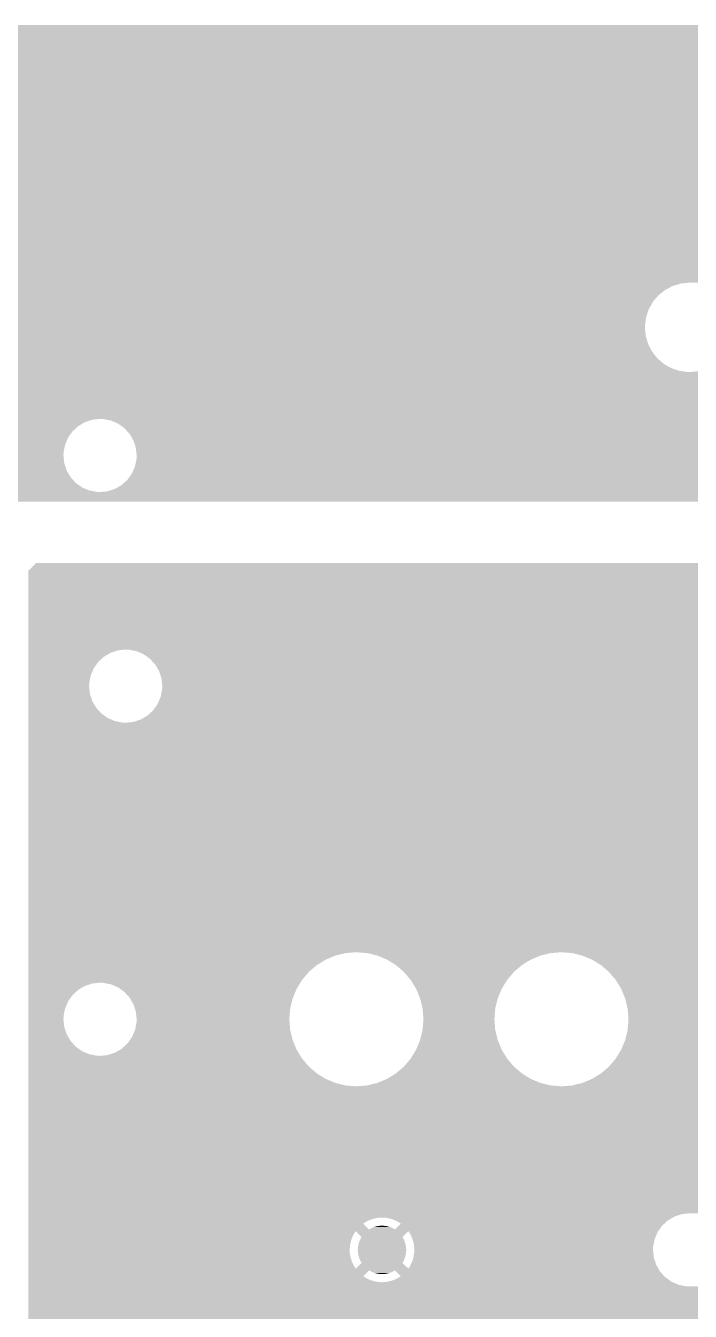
# Model space of a CAD drawing. Extents: x 295 to 953, y 10 to 290.
# Drawn here: x 676.51 to 695.44, y 114.95 to 151.59 of the extents above; entities that cross this region are included whole.
import ezdxf

# ---------------------------------------------------------------- set-up
doc = ezdxf.new("R2010")
doc.units = 0
doc.header["$LTSCALE"] = 5
doc.header["$MEASUREMENT"] = 0
doc.layers.add('PWR', color=7, linetype='CONTINUOUS')

msp = doc.modelspace()

# ---------------------------------------------------------------- linework, layer by layer
at = {"layer": 'PWR'}
for points in [[(511.399, 151.568), (511.399, 151.609), (766.11, 151.568), (766.11, 151.609)], [(511.399, 151.545), (511.399, 151.568), (710.514, 151.545), (710.757, 151.568)], [(511.399, 151.51), (511.399, 151.545), (710.395, 151.51), (710.514, 151.545)], [(655.866, 151.504), (655.684, 151.51), (710.376, 151.504), (710.395, 151.51)], [(656.093, 151.476), (655.866, 151.504), (710.281, 151.476), (710.376, 151.504)], [(656.235, 151.458), (656.093, 151.476), (710.246, 151.458), (710.281, 151.476)], [(656.595, 151.366), (656.235, 151.458), (710.069, 151.366), (710.246, 151.458)], [(656.601, 151.364), (656.595, 151.366), (710.064, 151.364), (710.069, 151.366)], [(656.667, 151.338), (656.601, 151.364), (710.031, 151.338), (710.064, 151.364)], [(669.224, 151.333), (669.133, 151.338), (710.026, 151.333), (710.031, 151.338)], [(669.441, 151.291), (669.224, 151.333), (709.973, 151.291), (710.026, 151.333)], [(669.624, 151.212), (669.441, 151.291), (709.873, 151.212), (709.973, 151.291)], [(669.643, 151.204), (669.624, 151.212), (709.866, 151.204), (709.873, 151.212)], [(669.823, 151.076), (669.643, 151.204), (709.757, 151.076), (709.866, 151.204)], [(669.868, 151.027), (669.823, 151.076), (709.715, 151.027), (709.757, 151.076)], [(669.972, 150.914), (669.868, 151.027), (709.65, 150.914), (709.715, 151.027)], [(670.029, 150.815), (669.972, 150.914), (709.594, 150.815), (709.65, 150.914)], [(670.083, 150.723), (670.029, 150.815), (709.563, 150.723), (709.594, 150.815)], [(670.129, 150.584), (670.083, 150.723), (709.517, 150.584), (709.563, 150.723)], [(670.152, 150.514), (670.129, 150.584), (709.507, 150.514), (709.517, 150.584)], [(670.142, 150.052), (670.171, 150.203), (709.507, 150.052), (709.492, 150.203)], [(670.17, 150.343), (670.152, 150.514), (709.484, 150.343), (709.507, 150.514)], [(670.175, 150.295), (670.17, 150.343), (709.483, 150.295), (709.484, 150.343)], [(670.171, 150.203), (670.175, 150.295), (709.492, 150.203), (709.483, 150.295)], [(670.057, 149.818), (670.129, 149.987), (709.576, 149.818), (709.526, 149.987)], [(670.129, 149.987), (670.142, 150.052), (709.526, 149.987), (709.507, 150.052)], [(669.751, 149.455), (669.912, 149.602), (709.804, 149.455), (709.688, 149.602)], [(669.912, 149.602), (669.914, 149.604), (709.688, 149.602), (709.687, 149.604)], [(669.914, 149.604), (670.042, 149.784), (709.687, 149.604), (709.594, 149.784)], [(670.042, 149.784), (670.057, 149.818), (709.594, 149.784), (709.576, 149.818)], [(658.577, 149.132), (658.554, 149.252), (710.236, 149.132), (710.026, 149.252)], [(658.592, 149.055), (658.577, 149.132), (710.467, 149.055), (710.236, 149.132)], [(669.133, 149.252), (669.14, 149.253), (710.026, 149.252), (710.025, 149.253)], [(669.14, 149.253), (669.352, 149.275), (710.025, 149.253), (709.998, 149.275)], [(669.352, 149.275), (669.561, 149.344), (709.998, 149.275), (709.918, 149.344)], [(669.561, 149.344), (669.676, 149.411), (709.918, 149.344), (709.839, 149.411)], [(669.676, 149.411), (669.751, 149.455), (709.839, 149.411), (709.804, 149.455)], [(658.598, 149.022), (658.592, 149.055), (710.709, 149.022), (710.467, 149.055)], [(658.599, 149.021), (658.598, 149.022), (710.757, 149.021), (710.709, 149.022)], [(658.617, 148.925), (658.599, 149.021), (766.11, 148.925), (766.11, 149.021)], [(658.64, 148.554), (658.617, 148.925), (766.11, 148.554), (766.11, 148.925)], [(658.589, 148.003), (658.635, 148.372), (766.11, 148.003), (766.11, 148.372)], [(658.635, 148.372), (658.64, 148.554), (766.11, 148.372), (766.11, 148.554)], [(658.36, 147.298), (658.497, 147.643), (766.11, 147.298), (766.11, 147.643)], [(658.497, 147.643), (658.589, 148.003), (766.11, 147.643), (766.11, 148.003)], [(658.181, 146.972), (658.36, 147.298), (766.11, 146.972), (766.11, 147.298)], [(658.103, 146.864), (658.153, 146.933), (728.584, 146.864), (728.794, 146.933)], [(658.153, 146.933), (658.17, 146.956), (728.794, 146.933), (729.013, 146.956)], [(658.17, 146.956), (658.181, 146.972), (766.11, 146.956), (766.11, 146.972)], [(657.731, 146.424), (657.9, 146.604), (728.104, 146.424), (728.232, 146.604)], [(657.9, 146.604), (657.963, 146.671), (728.232, 146.604), (728.305, 146.671)], [(657.963, 146.671), (658.022, 146.753), (728.305, 146.671), (728.394, 146.753)], [(658.022, 146.753), (658.103, 146.864), (728.394, 146.753), (728.584, 146.864)], [(657.423, 146.163), (657.493, 146.221), (728.005, 146.163), (728.017, 146.221)], [(657.493, 146.221), (657.709, 146.4), (728.017, 146.221), (728.094, 146.4)], [(657.709, 146.4), (657.731, 146.424), (728.094, 146.4), (728.104, 146.424)], [(656.773, 145.806), (657.002, 145.913), (727.982, 145.806), (727.97, 145.913)], [(657.002, 145.913), (657.109, 145.964), (727.97, 145.913), (727.972, 145.964)], [(657.109, 145.964), (657.174, 146.005), (727.972, 145.964), (727.974, 146.005)], [(657.174, 146.005), (657.423, 146.163), (727.974, 146.005), (728.005, 146.163)], [(511.399, 145.496), (511.399, 145.598), (728.059, 145.496), (728.025, 145.598)], [(511.399, 145.472), (511.399, 145.496), (709.077, 145.472), (709.296, 145.496)], [(511.399, 145.403), (511.399, 145.472), (708.868, 145.403), (709.077, 145.472)], [(655.684, 145.598), (656.055, 145.621), (728.025, 145.598), (728.018, 145.621)], [(656.055, 145.621), (656.42, 145.691), (728.018, 145.621), (727.995, 145.691)], [(656.42, 145.691), (656.43, 145.694), (727.995, 145.691), (727.994, 145.694)], [(656.43, 145.694), (656.773, 145.806), (727.994, 145.694), (727.982, 145.806)], [(511.399, 145.292), (511.399, 145.403), (708.677, 145.292), (708.868, 145.403)], [(511.399, 145.143), (511.399, 145.292), (708.515, 145.143), (708.677, 145.292)], [(511.399, 144.963), (511.399, 145.143), (708.387, 144.963), (708.515, 145.143)], [(511.399, 144.761), (511.399, 144.963), (708.3, 144.761), (708.387, 144.963)], [(511.399, 144.545), (511.399, 144.761), (708.258, 144.545), (708.3, 144.761)], [(511.399, 144.453), (511.399, 144.545), (708.254, 144.453), (708.258, 144.545)], [(511.399, 144.266), (511.399, 144.453), (708.273, 144.266), (708.254, 144.453)], [(511.399, 144.242), (511.399, 144.266), (695.179, 144.242), (695.422, 144.266)], [(511.399, 144.173), (511.399, 144.242), (694.945, 144.173), (695.179, 144.242)], [(511.399, 144.061), (511.399, 144.173), (694.729, 144.061), (694.945, 144.173)], [(511.399, 144.035), (511.399, 144.061), (694.696, 144.035), (694.729, 144.061)], [(588.897, 144.031), (588.805, 144.035), (694.691, 144.031), (694.696, 144.035)], [(589.113, 143.988), (588.897, 144.031), (694.638, 143.988), (694.691, 144.031)], [(589.297, 143.91), (589.113, 143.988), (694.538, 143.91), (694.638, 143.988)], [(695.47, 144.265), (695.422, 144.266), (708.273, 144.265), (708.273, 144.266)], [(589.316, 143.901), (589.297, 143.91), (694.531, 143.901), (694.538, 143.91)], [(589.495, 143.774), (589.316, 143.901), (694.422, 143.774), (694.531, 143.901)], [(589.541, 143.725), (589.495, 143.774), (694.38, 143.725), (694.422, 143.774)], [(589.644, 143.611), (589.541, 143.725), (694.315, 143.611), (694.38, 143.725)], [(589.702, 143.513), (589.644, 143.611), (694.259, 143.513), (694.315, 143.611)], [(589.756, 143.421), (589.702, 143.513), (694.228, 143.421), (694.259, 143.513)], [(589.801, 143.282), (589.756, 143.421), (694.181, 143.282), (694.228, 143.421)], [(589.825, 143.211), (589.801, 143.282), (694.172, 143.211), (694.181, 143.282)], [(589.814, 142.75), (589.844, 142.9), (694.171, 142.75), (694.157, 142.9)], [(589.843, 143.04), (589.825, 143.211), (694.149, 143.04), (694.172, 143.211)], [(589.848, 142.992), (589.843, 143.04), (694.148, 142.992), (694.149, 143.04)], [(589.844, 142.9), (589.848, 142.992), (694.157, 142.9), (694.148, 142.992)], [(589.714, 142.482), (589.729, 142.516), (694.258, 142.482), (694.24, 142.516)], [(589.729, 142.516), (589.801, 142.684), (694.24, 142.516), (694.191, 142.684)], [(589.801, 142.684), (589.814, 142.75), (694.191, 142.684), (694.171, 142.75)], [(589.349, 142.109), (589.424, 142.153), (694.504, 142.109), (694.469, 142.153)], [(589.424, 142.153), (589.584, 142.3), (694.469, 142.153), (694.353, 142.3)], [(589.584, 142.3), (589.587, 142.302), (694.353, 142.3), (694.352, 142.302)], [(589.587, 142.302), (589.714, 142.482), (694.352, 142.302), (694.258, 142.482)], [(511.399, 141.83), (511.399, 141.949), (694.901, 141.83), (694.691, 141.949)], [(511.399, 141.752), (511.399, 141.83), (695.132, 141.752), (694.901, 141.83)], [(588.805, 141.949), (588.813, 141.95), (694.691, 141.949), (694.689, 141.95)], [(588.813, 141.95), (589.024, 141.973), (694.689, 141.95), (694.663, 141.973)], [(589.024, 141.973), (589.234, 142.042), (694.663, 141.973), (694.583, 142.042)], [(589.234, 142.042), (589.349, 142.109), (694.583, 142.042), (694.504, 142.109)], [(511.399, 141.72), (511.399, 141.752), (695.374, 141.72), (695.132, 141.752)], [(511.399, 141.719), (511.399, 141.72), (695.422, 141.719), (695.374, 141.72)], [(511.399, 141.624), (511.399, 141.719), (727.974, 141.624), (727.993, 141.719)], [(511.399, 141.532), (511.399, 141.624), (727.97, 141.532), (727.974, 141.624)], [(511.399, 141.313), (511.399, 141.532), (727.994, 141.313), (727.97, 141.532)], [(695.422, 141.719), (695.664, 141.742), (727.993, 141.719), (727.998, 141.742)], [(511.399, 141.103), (511.399, 141.313), (728.062, 141.103), (727.994, 141.313)], [(511.399, 140.913), (511.399, 141.103), (728.174, 140.913), (728.062, 141.103)], [(511.399, 140.75), (511.399, 140.913), (728.323, 140.75), (728.174, 140.913)], [(511.399, 140.623), (511.399, 140.75), (728.502, 140.623), (728.323, 140.75)], [(511.399, 140.536), (511.399, 140.623), (728.705, 140.536), (728.502, 140.623)], [(511.399, 140.493), (511.399, 140.536), (728.921, 140.493), (728.705, 140.536)], [(511.399, 140.489), (511.399, 140.493), (729.013, 140.489), (728.921, 140.493)], [(511.399, 140.384), (511.399, 140.489), (753.618, 140.384), (753.583, 140.489)], [(511.399, 140.36), (511.399, 140.384), (678.407, 140.36), (678.626, 140.384)], [(511.399, 140.292), (511.399, 140.36), (678.197, 140.292), (678.407, 140.36)], [(678.718, 140.38), (678.626, 140.384), (753.619, 140.38), (753.618, 140.384)], [(678.753, 140.373), (678.718, 140.38), (753.621, 140.373), (753.619, 140.38)], [(678.934, 140.337), (678.753, 140.373), (753.642, 140.337), (753.621, 140.373)], [(679.136, 140.25), (678.934, 140.337), (753.693, 140.25), (753.642, 140.337)], [(511.399, 140.18), (511.399, 140.292), (678.007, 140.18), (678.197, 140.292)], [(511.399, 140.031), (511.399, 140.18), (677.844, 140.031), (678.007, 140.18)], [(511.399, 139.852), (511.399, 140.031), (677.717, 139.852), (677.844, 140.031)], [(679.232, 140.183), (679.136, 140.25), (753.733, 140.183), (753.693, 140.25)], [(679.316, 140.123), (679.232, 140.183), (753.788, 140.123), (753.733, 140.183)], [(679.41, 140.02), (679.316, 140.123), (753.881, 140.02), (753.788, 140.123)], [(679.465, 139.96), (679.41, 140.02), (753.966, 139.96), (753.881, 140.02)], [(679.505, 139.892), (679.465, 139.96), (754.061, 139.892), (753.966, 139.96)], [(511.399, 139.649), (511.399, 139.852), (677.63, 139.649), (677.717, 139.852)], [(511.399, 139.433), (511.399, 139.649), (677.587, 139.433), (677.63, 139.649)], [(679.556, 139.805), (679.505, 139.892), (754.264, 139.805), (754.061, 139.892)], [(679.576, 139.77), (679.556, 139.805), (754.445, 139.77), (754.264, 139.805)], [(679.579, 139.763), (679.576, 139.77), (754.48, 139.763), (754.445, 139.77)], [(679.58, 139.759), (679.579, 139.763), (754.572, 139.759), (754.48, 139.763)], [(679.645, 139.56), (679.58, 139.759), (766.11, 139.56), (766.11, 139.759)], [(511.399, 139.341), (511.399, 139.433), (677.583, 139.341), (677.587, 139.433)], [(511.399, 139.122), (511.399, 139.341), (677.606, 139.122), (677.583, 139.341)], [(679.622, 139.033), (679.665, 139.249), (766.11, 139.033), (766.11, 139.249)], [(679.669, 139.341), (679.645, 139.56), (766.11, 139.341), (766.11, 139.56)], [(679.665, 139.249), (679.669, 139.341), (766.11, 139.249), (766.11, 139.341)], [(511.399, 138.912), (511.399, 139.122), (677.675, 138.912), (677.606, 139.122)], [(511.399, 138.722), (511.399, 138.912), (677.787, 138.722), (677.675, 138.912)], [(679.535, 138.83), (679.622, 139.033), (766.11, 138.83), (766.11, 139.033)], [(511.399, 138.559), (511.399, 138.722), (677.935, 138.559), (677.787, 138.722)], [(511.399, 138.432), (511.399, 138.559), (678.115, 138.432), (677.935, 138.559)], [(679.054, 138.39), (679.245, 138.502), (766.11, 138.39), (766.11, 138.502)], [(679.245, 138.502), (679.407, 138.651), (766.11, 138.502), (766.11, 138.651)], [(679.407, 138.651), (679.535, 138.83), (766.11, 138.651), (766.11, 138.83)], [(511.399, 138.345), (511.399, 138.432), (678.318, 138.345), (678.115, 138.432)], [(511.399, 138.302), (511.399, 138.345), (678.534, 138.302), (678.318, 138.345)], [(511.399, 138.298), (511.399, 138.302), (678.626, 138.298), (678.534, 138.302)], [(511.399, 138.193), (511.399, 138.298), (766.11, 138.193), (766.11, 138.298)], [(537.049, 138.189), (536.957, 138.193), (766.11, 138.189), (766.11, 138.193)], [(537.265, 138.146), (537.049, 138.189), (766.11, 138.146), (766.11, 138.189)], [(537.468, 138.059), (537.265, 138.146), (766.11, 138.059), (766.11, 138.146)], [(678.626, 138.298), (678.845, 138.322), (766.11, 138.298), (766.11, 138.322)], [(678.845, 138.322), (679.054, 138.39), (766.11, 138.322), (766.11, 138.39)], [(537.514, 138.027), (537.468, 138.059), (766.11, 138.027), (766.11, 138.059)], [(537.514, 138.027), (537.514, 138.027), (766.109, 138.027), (766.11, 138.027)], [(676.581, 136.057), (676.798, 136.274), (766.11, 136.057), (765.893, 136.274)], [(676.581, 134.679), (676.581, 136.057), (766.11, 134.679), (766.11, 136.057)], [(676.581, 134.656), (676.581, 134.679), (700.236, 134.656), (700.533, 134.679)], [(676.581, 134.586), (676.581, 134.656), (699.945, 134.586), (700.236, 134.656)], [(676.581, 134.472), (676.581, 134.586), (699.669, 134.472), (699.945, 134.586)], [(676.581, 134.317), (676.581, 134.472), (699.414, 134.317), (699.669, 134.472)], [(676.581, 134.124), (676.581, 134.317), (699.187, 134.124), (699.414, 134.317)], [(676.581, 133.897), (676.581, 134.124), (698.992, 133.897), (699.187, 134.124)], [(676.581, 133.812), (676.581, 133.897), (698.939, 133.812), (698.992, 133.897)], [(676.581, 133.788), (676.581, 133.812), (679.137, 133.788), (679.356, 133.812)], [(676.581, 133.719), (676.581, 133.788), (678.927, 133.719), (679.137, 133.788)], [(676.581, 133.608), (676.581, 133.719), (678.737, 133.608), (678.927, 133.719)], [(679.448, 133.807), (679.356, 133.812), (698.936, 133.807), (698.939, 133.812)], [(679.664, 133.765), (679.448, 133.807), (698.91, 133.765), (698.936, 133.807)], [(679.867, 133.678), (679.664, 133.765), (698.856, 133.678), (698.91, 133.765)], [(676.581, 133.459), (676.581, 133.608), (678.575, 133.459), (678.737, 133.608)], [(676.581, 133.279), (676.581, 133.459), (678.447, 133.279), (678.575, 133.459)], [(679.915, 133.643), (679.867, 133.678), (698.835, 133.643), (698.856, 133.678)], [(680.046, 133.55), (679.915, 133.643), (698.796, 133.55), (698.835, 133.643)], [(680.195, 133.388), (680.046, 133.55), (698.728, 133.388), (698.796, 133.55)], [(680.207, 133.368), (680.195, 133.388), (698.719, 133.368), (698.728, 133.388)], [(680.307, 133.197), (680.207, 133.368), (698.677, 133.197), (698.719, 133.368)], [(676.581, 133.077), (676.581, 133.279), (678.36, 133.077), (678.447, 133.279)], [(676.581, 132.861), (676.581, 133.077), (678.317, 132.861), (678.36, 133.077)], [(680.346, 133.078), (680.307, 133.197), (698.648, 133.078), (698.677, 133.197)], [(680.376, 132.988), (680.346, 133.078), (698.641, 132.988), (698.648, 133.078)], [(680.399, 132.769), (680.376, 132.988), (698.623, 132.769), (698.641, 132.988)], [(676.581, 132.769), (676.581, 132.861), (678.313, 132.769), (678.317, 132.861)], [(676.581, 132.55), (676.581, 132.769), (678.337, 132.55), (678.313, 132.769)], [(680.354, 132.471), (680.395, 132.677), (698.646, 132.471), (698.63, 132.677)], [(680.395, 132.677), (680.399, 132.769), (698.63, 132.677), (698.623, 132.769)], [(676.581, 132.34), (676.581, 132.55), (678.405, 132.34), (678.337, 132.55)], [(676.581, 132.15), (676.581, 132.34), (678.517, 132.15), (678.405, 132.34)], [(680.21, 132.181), (680.265, 132.258), (698.716, 132.181), (698.697, 132.258)], [(680.265, 132.258), (680.352, 132.461), (698.697, 132.258), (698.649, 132.461)], [(680.352, 132.461), (680.354, 132.471), (698.649, 132.461), (698.646, 132.471)], [(676.581, 131.987), (676.581, 132.15), (678.666, 131.987), (678.517, 132.15)], [(676.581, 131.86), (676.581, 131.987), (678.845, 131.86), (678.666, 131.987)], [(679.785, 131.818), (679.933, 131.905), (698.882, 131.818), (698.83, 131.905)], [(679.933, 131.905), (679.975, 131.929), (698.83, 131.905), (698.819, 131.929)], [(679.975, 131.929), (680.138, 132.078), (698.819, 131.929), (698.758, 132.078)], [(680.138, 132.078), (680.21, 132.181), (698.758, 132.078), (698.716, 132.181)], [(676.581, 131.773), (676.581, 131.86), (679.048, 131.773), (678.845, 131.86)], [(676.581, 131.73), (676.581, 131.773), (679.264, 131.73), (679.048, 131.773)], [(676.581, 131.726), (676.581, 131.73), (679.356, 131.726), (679.264, 131.73)], [(676.581, 131.65), (676.581, 131.726), (698.985, 131.65), (698.939, 131.726)], [(676.581, 131.422), (676.581, 131.65), (699.178, 131.422), (698.985, 131.65)], [(679.356, 131.726), (679.575, 131.749), (698.939, 131.726), (698.924, 131.749)], [(679.575, 131.749), (679.785, 131.818), (698.924, 131.749), (698.882, 131.818)], [(676.581, 131.227), (676.581, 131.422), (699.405, 131.227), (699.178, 131.422)], [(676.581, 131.07), (676.581, 131.227), (699.659, 131.07), (699.405, 131.227)], [(676.581, 130.955), (676.581, 131.07), (699.934, 130.955), (699.659, 131.07)], [(676.581, 130.884), (676.581, 130.955), (700.224, 130.884), (699.934, 130.955)], [(676.581, 130.858), (676.581, 130.884), (700.533, 130.858), (700.224, 130.884)], [(676.581, 130.16), (676.581, 130.858), (766.11, 130.16), (766.11, 130.858)], [(676.581, 130.137), (676.581, 130.16), (741.208, 130.137), (741.427, 130.16)], [(676.581, 130.068), (676.581, 130.137), (740.999, 130.068), (741.208, 130.137)], [(676.581, 129.957), (676.581, 130.068), (740.808, 129.957), (740.999, 130.068)], [(676.581, 129.808), (676.581, 129.957), (740.646, 129.808), (740.808, 129.957)], [(676.581, 129.628), (676.581, 129.808), (740.518, 129.628), (740.646, 129.808)], [(676.581, 129.426), (676.581, 129.628), (740.431, 129.426), (740.518, 129.628)], [(676.581, 129.209), (676.581, 129.426), (740.389, 129.209), (740.431, 129.426)], [(676.581, 129.118), (676.581, 129.209), (740.385, 129.118), (740.389, 129.209)], [(676.581, 128.898), (676.581, 129.118), (740.408, 128.898), (740.385, 129.118)], [(676.581, 128.689), (676.581, 128.898), (740.477, 128.689), (740.408, 128.898)], [(676.581, 128.499), (676.581, 128.689), (740.588, 128.499), (740.477, 128.689)], [(676.581, 128.336), (676.581, 128.499), (740.737, 128.336), (740.588, 128.499)], [(676.581, 128.208), (676.581, 128.336), (740.917, 128.208), (740.737, 128.336)], [(676.581, 128.121), (676.581, 128.208), (741.119, 128.121), (740.917, 128.208)], [(676.581, 128.079), (676.581, 128.121), (741.335, 128.079), (741.119, 128.121)], [(676.581, 128.075), (676.581, 128.079), (741.427, 128.075), (741.335, 128.079)], [(676.581, 125.186), (676.581, 128.075), (766.11, 125.186), (766.11, 128.075)], [(676.581, 125.162), (676.581, 125.186), (685.631, 125.162), (685.928, 125.186)], [(676.581, 125.093), (676.581, 125.162), (685.34, 125.093), (685.631, 125.162)], [(676.581, 124.979), (676.581, 125.093), (685.064, 124.979), (685.34, 125.093)], [(676.581, 124.824), (676.581, 124.979), (684.809, 124.824), (685.064, 124.979)], [(686.214, 125.162), (685.928, 125.186), (691.473, 125.162), (691.77, 125.186)], [(686.238, 125.161), (686.214, 125.162), (691.465, 125.161), (691.473, 125.162)], [(686.513, 125.093), (686.238, 125.161), (691.182, 125.093), (691.465, 125.161)], [(686.528, 125.089), (686.513, 125.093), (691.173, 125.089), (691.182, 125.093)], [(686.79, 124.979), (686.528, 125.089), (690.906, 124.979), (691.173, 125.089)], [(686.803, 124.974), (686.79, 124.979), (690.897, 124.974), (690.906, 124.979)], [(687.046, 124.824), (686.803, 124.974), (690.651, 124.824), (690.897, 124.974)], [(692.056, 125.162), (691.77, 125.186), (697.315, 125.162), (697.612, 125.186)], [(692.08, 125.161), (692.056, 125.162), (697.307, 125.161), (697.315, 125.162)], [(692.355, 125.093), (692.08, 125.161), (697.024, 125.093), (697.307, 125.161)], [(692.37, 125.089), (692.355, 125.093), (697.015, 125.089), (697.024, 125.093)], [(692.632, 124.979), (692.37, 125.089), (696.748, 124.979), (697.015, 125.089)], [(692.645, 124.974), (692.632, 124.979), (696.739, 124.974), (696.748, 124.979)], [(692.888, 124.824), (692.645, 124.974), (696.493, 124.824), (696.739, 124.974)], [(676.581, 124.631), (676.581, 124.824), (684.582, 124.631), (684.809, 124.824)], [(676.581, 124.404), (676.581, 124.631), (684.387, 124.404), (684.582, 124.631)], [(687.057, 124.817), (687.046, 124.824), (690.643, 124.817), (690.651, 124.824)], [(687.273, 124.631), (687.057, 124.817), (690.424, 124.631), (690.643, 124.817)], [(687.283, 124.622), (687.273, 124.631), (690.416, 124.622), (690.424, 124.631)], [(687.468, 124.404), (687.283, 124.622), (690.229, 124.404), (690.416, 124.622)], [(692.899, 124.817), (692.888, 124.824), (696.485, 124.817), (696.493, 124.824)], [(693.115, 124.631), (692.899, 124.817), (696.266, 124.631), (696.485, 124.817)], [(693.125, 124.622), (693.115, 124.631), (696.258, 124.622), (696.266, 124.631)], [(693.31, 124.404), (693.125, 124.622), (696.071, 124.404), (696.258, 124.622)], [(676.581, 124.318), (676.581, 124.404), (684.334, 124.318), (684.387, 124.404)], [(676.581, 124.295), (676.581, 124.318), (678.407, 124.295), (678.626, 124.318)], [(676.581, 124.226), (676.581, 124.295), (678.197, 124.226), (678.407, 124.295)], [(676.581, 124.115), (676.581, 124.226), (678.007, 124.115), (678.197, 124.226)], [(678.718, 124.314), (678.626, 124.318), (684.331, 124.314), (684.334, 124.318)], [(678.934, 124.272), (678.718, 124.314), (684.305, 124.272), (684.331, 124.314)], [(679.136, 124.185), (678.934, 124.272), (684.251, 124.185), (684.305, 124.272)], [(687.477, 124.394), (687.468, 124.404), (690.223, 124.394), (690.229, 124.404)], [(687.626, 124.15), (687.477, 124.394), (690.072, 124.15), (690.223, 124.394)], [(693.319, 124.394), (693.31, 124.404), (696.065, 124.394), (696.071, 124.404)], [(693.468, 124.15), (693.319, 124.394), (695.914, 124.15), (696.065, 124.394)], [(676.581, 123.966), (676.581, 124.115), (677.844, 123.966), (678.007, 124.115)], [(676.581, 123.786), (676.581, 123.966), (677.717, 123.786), (677.844, 123.966)], [(679.185, 124.15), (679.136, 124.185), (684.23, 124.15), (684.251, 124.185)], [(679.316, 124.057), (679.185, 124.15), (684.191, 124.057), (684.23, 124.15)], [(679.465, 123.894), (679.316, 124.057), (684.123, 123.894), (684.191, 124.057)], [(679.476, 123.875), (679.465, 123.894), (684.114, 123.875), (684.123, 123.894)], [(679.576, 123.704), (679.476, 123.875), (684.072, 123.704), (684.114, 123.875)], [(687.632, 124.14), (687.626, 124.15), (690.068, 124.14), (690.072, 124.15)], [(687.741, 123.875), (687.632, 124.14), (689.956, 123.875), (690.068, 124.14)], [(687.746, 123.864), (687.741, 123.875), (689.954, 123.864), (689.956, 123.875)], [(687.812, 123.585), (687.746, 123.864), (689.885, 123.585), (689.954, 123.864)], [(693.474, 124.14), (693.468, 124.15), (695.91, 124.14), (695.914, 124.15)], [(693.583, 123.875), (693.474, 124.14), (695.798, 123.875), (695.91, 124.14)], [(693.588, 123.864), (693.583, 123.875), (695.796, 123.864), (695.798, 123.875)], [(693.654, 123.585), (693.588, 123.864), (695.727, 123.585), (695.796, 123.864)], [(676.581, 123.584), (676.581, 123.786), (677.63, 123.584), (677.717, 123.786)], [(676.581, 123.367), (676.581, 123.584), (677.587, 123.367), (677.63, 123.584)], [(679.616, 123.585), (679.576, 123.704), (684.043, 123.585), (684.072, 123.704)], [(679.645, 123.495), (679.616, 123.585), (684.036, 123.495), (684.043, 123.585)], [(679.669, 123.276), (679.645, 123.495), (684.018, 123.276), (684.036, 123.495)], [(687.815, 123.573), (687.812, 123.585), (689.884, 123.573), (689.885, 123.585)], [(687.839, 123.276), (687.815, 123.573), (689.86, 123.276), (689.884, 123.573)], [(693.657, 123.573), (693.654, 123.585), (695.726, 123.573), (695.727, 123.585)], [(693.681, 123.276), (693.657, 123.573), (695.702, 123.276), (695.726, 123.573)], [(676.581, 123.276), (676.581, 123.367), (677.583, 123.276), (677.587, 123.367)], [(676.581, 123.056), (676.581, 123.276), (677.606, 123.056), (677.583, 123.276)], [(679.624, 122.978), (679.665, 123.184), (684.041, 122.978), (684.025, 123.184)], [(679.665, 123.184), (679.669, 123.276), (684.025, 123.184), (684.018, 123.276)], [(687.814, 122.978), (687.839, 123.276), (689.883, 122.978), (689.86, 123.276)], [(693.656, 122.978), (693.681, 123.276), (695.725, 122.978), (695.702, 123.276)], [(676.581, 122.847), (676.581, 123.056), (677.675, 122.847), (677.606, 123.056)], [(676.581, 122.657), (676.581, 122.847), (677.787, 122.657), (677.675, 122.847)], [(679.48, 122.687), (679.535, 122.765), (684.111, 122.687), (684.092, 122.765)], [(679.535, 122.765), (679.622, 122.967), (684.092, 122.765), (684.044, 122.967)], [(679.622, 122.967), (679.624, 122.978), (684.044, 122.967), (684.041, 122.978)], [(687.745, 122.687), (687.813, 122.966), (689.953, 122.687), (689.886, 122.966)], [(687.813, 122.966), (687.814, 122.978), (689.886, 122.966), (689.883, 122.978)], [(693.587, 122.687), (693.655, 122.966), (695.795, 122.687), (695.728, 122.966)], [(693.655, 122.966), (693.656, 122.978), (695.728, 122.966), (695.725, 122.978)], [(676.581, 122.494), (676.581, 122.657), (677.935, 122.494), (677.787, 122.657)], [(676.581, 122.366), (676.581, 122.494), (678.115, 122.366), (677.935, 122.494)], [(676.581, 122.279), (676.581, 122.366), (678.318, 122.279), (678.115, 122.366)], [(679.054, 122.325), (679.202, 122.411), (684.277, 122.325), (684.225, 122.411)], [(679.202, 122.411), (679.245, 122.436), (684.225, 122.411), (684.214, 122.436)], [(679.245, 122.436), (679.407, 122.585), (684.214, 122.436), (684.153, 122.585)], [(679.407, 122.585), (679.48, 122.687), (684.153, 122.585), (684.111, 122.687)], [(687.476, 122.157), (687.627, 122.401), (690.222, 122.157), (690.073, 122.401)], [(687.627, 122.401), (687.631, 122.411), (690.073, 122.401), (690.067, 122.411)], [(687.631, 122.411), (687.742, 122.676), (690.067, 122.411), (689.957, 122.676)], [(687.742, 122.676), (687.745, 122.687), (689.957, 122.676), (689.953, 122.687)], [(693.318, 122.157), (693.469, 122.401), (696.064, 122.157), (695.915, 122.401)], [(693.469, 122.401), (693.473, 122.411), (695.915, 122.401), (695.909, 122.411)], [(693.473, 122.411), (693.584, 122.676), (695.909, 122.411), (695.799, 122.676)], [(693.584, 122.676), (693.587, 122.687), (695.799, 122.676), (695.795, 122.687)], [(676.581, 122.237), (676.581, 122.279), (678.534, 122.237), (678.318, 122.279)], [(676.581, 122.233), (676.581, 122.237), (678.626, 122.233), (678.534, 122.237)], [(676.581, 122.157), (676.581, 122.233), (684.38, 122.157), (684.334, 122.233)], [(676.581, 121.929), (676.581, 122.157), (684.573, 121.929), (684.38, 122.157)], [(678.626, 122.233), (678.845, 122.256), (684.334, 122.233), (684.319, 122.256)], [(678.845, 122.256), (679.054, 122.325), (684.319, 122.256), (684.277, 122.325)], [(687.282, 121.929), (687.47, 122.147), (690.415, 121.929), (690.23, 122.147)], [(687.47, 122.147), (687.476, 122.157), (690.23, 122.147), (690.222, 122.157)], [(693.124, 121.929), (693.312, 122.147), (696.257, 121.929), (696.072, 122.147)], [(693.312, 122.147), (693.318, 122.157), (696.072, 122.147), (696.064, 122.157)], [(676.581, 121.734), (676.581, 121.929), (684.8, 121.734), (684.573, 121.929)], [(676.581, 121.577), (676.581, 121.734), (685.054, 121.577), (684.8, 121.734)], [(686.801, 121.577), (687.047, 121.727), (690.896, 121.577), (690.653, 121.727)], [(687.047, 121.727), (687.056, 121.734), (690.653, 121.727), (690.642, 121.734)], [(687.056, 121.734), (687.275, 121.92), (690.642, 121.734), (690.425, 121.92)], [(687.275, 121.92), (687.282, 121.929), (690.425, 121.92), (690.415, 121.929)], [(692.643, 121.577), (692.889, 121.727), (696.738, 121.577), (696.495, 121.727)], [(692.889, 121.727), (692.898, 121.734), (696.495, 121.727), (696.484, 121.734)], [(692.898, 121.734), (693.117, 121.92), (696.484, 121.734), (696.267, 121.92)], [(693.117, 121.92), (693.124, 121.929), (696.267, 121.92), (696.257, 121.929)], [(676.581, 121.462), (676.581, 121.577), (685.329, 121.462), (685.054, 121.577)], [(676.581, 121.39), (676.581, 121.462), (685.619, 121.39), (685.329, 121.462)], [(676.581, 121.365), (676.581, 121.39), (685.928, 121.365), (685.619, 121.39)], [(676.581, 121.177), (676.581, 121.365), (710.448, 121.177), (710.485, 121.365)], [(685.928, 121.365), (686.226, 121.388), (691.77, 121.365), (691.484, 121.388)], [(686.226, 121.388), (686.234, 121.39), (691.484, 121.388), (691.461, 121.39)], [(686.234, 121.39), (686.516, 121.458), (691.461, 121.39), (691.186, 121.458)], [(686.516, 121.458), (686.525, 121.462), (691.186, 121.458), (691.171, 121.462)], [(686.525, 121.462), (686.792, 121.572), (691.171, 121.462), (690.909, 121.572)], [(686.792, 121.572), (686.801, 121.577), (690.909, 121.572), (690.896, 121.577)], [(691.77, 121.365), (692.068, 121.388), (697.612, 121.365), (697.326, 121.388)], [(692.068, 121.388), (692.076, 121.39), (697.326, 121.388), (697.303, 121.39)], [(692.076, 121.39), (692.358, 121.458), (697.303, 121.39), (697.028, 121.458)], [(692.358, 121.458), (692.367, 121.462), (697.028, 121.458), (697.013, 121.462)], [(692.367, 121.462), (692.634, 121.572), (697.013, 121.462), (696.751, 121.572)], [(692.634, 121.572), (692.643, 121.577), (696.751, 121.572), (696.738, 121.577)], [(676.581, 121.085), (676.581, 121.177), (710.444, 121.085), (710.448, 121.177)], [(676.581, 120.866), (676.581, 121.085), (710.468, 120.866), (710.444, 121.085)], [(676.581, 120.656), (676.581, 120.866), (710.536, 120.656), (710.468, 120.866)], [(676.581, 120.466), (676.581, 120.656), (710.648, 120.466), (710.536, 120.656)], [(676.581, 120.303), (676.581, 120.466), (710.797, 120.303), (710.648, 120.466)], [(676.581, 120.176), (676.581, 120.303), (710.976, 120.176), (710.797, 120.303)], [(676.581, 120.089), (676.581, 120.176), (711.179, 120.089), (710.976, 120.176)], [(676.581, 120.046), (676.581, 120.089), (711.395, 120.046), (711.179, 120.089)], [(676.581, 120.042), (676.581, 120.046), (711.487, 120.042), (711.395, 120.046)], [(676.581, 119.937), (676.581, 120.042), (777.064, 119.937), (777.064, 120.042)], [(676.581, 119.913), (676.581, 119.937), (716.38, 119.913), (716.599, 119.937)], [(676.581, 119.845), (676.581, 119.913), (716.17, 119.845), (716.38, 119.913)], [(676.581, 119.733), (676.581, 119.845), (715.98, 119.733), (716.17, 119.845)], [(676.581, 119.584), (676.581, 119.733), (715.817, 119.584), (715.98, 119.733)], [(676.581, 119.405), (676.581, 119.584), (715.69, 119.405), (715.817, 119.584)], [(676.581, 119.202), (676.581, 119.405), (715.603, 119.202), (715.69, 119.405)], [(676.581, 118.986), (676.581, 119.202), (715.56, 118.986), (715.603, 119.202)], [(676.581, 118.894), (676.581, 118.986), (715.556, 118.894), (715.56, 118.986)], [(676.581, 118.675), (676.581, 118.894), (715.579, 118.675), (715.556, 118.894)], [(676.581, 118.465), (676.581, 118.675), (715.648, 118.465), (715.579, 118.675)], [(676.581, 118.275), (676.581, 118.465), (715.76, 118.275), (715.648, 118.465)], [(676.581, 118.112), (676.581, 118.275), (715.908, 118.112), (715.76, 118.275)], [(676.581, 117.985), (676.581, 118.112), (716.088, 117.985), (715.908, 118.112)], [(676.581, 117.898), (676.581, 117.985), (716.291, 117.898), (716.088, 117.985)], [(676.581, 117.855), (676.581, 117.898), (716.507, 117.855), (716.291, 117.898)], [(676.581, 117.851), (676.581, 117.855), (716.599, 117.851), (716.507, 117.855)], [(676.581, 117.746), (676.581, 117.851), (768.913, 117.746), (768.958, 117.851)], [(676.581, 117.723), (676.581, 117.746), (695.202, 117.723), (695.422, 117.746)], [(676.581, 117.654), (676.581, 117.723), (694.993, 117.654), (695.202, 117.723)], [(676.581, 117.623), (676.581, 117.654), (694.94, 117.623), (694.993, 117.654)], [(676.581, 117.619), (676.581, 117.623), (686.573, 117.619), (686.638, 117.623)], [(676.581, 117.611), (676.581, 117.619), (686.508, 117.611), (686.573, 117.619)], [(676.581, 117.598), (676.581, 117.611), (686.444, 117.598), (686.508, 117.611)], [(676.581, 117.58), (676.581, 117.598), (686.381, 117.58), (686.444, 117.598)], [(686.704, 117.622), (686.638, 117.623), (694.939, 117.622), (694.94, 117.623)], [(686.769, 117.617), (686.704, 117.622), (694.929, 117.617), (694.939, 117.622)], [(686.834, 117.606), (686.769, 117.617), (694.912, 117.606), (694.929, 117.617)], [(686.898, 117.592), (686.834, 117.606), (694.887, 117.592), (694.912, 117.606)], [(695.513, 117.742), (695.422, 117.746), (768.911, 117.742), (768.913, 117.746)], [(676.581, 117.558), (676.581, 117.58), (686.319, 117.558), (686.381, 117.58)], [(676.581, 117.532), (676.581, 117.558), (686.259, 117.532), (686.319, 117.558)], [(676.581, 117.501), (676.581, 117.532), (686.201, 117.501), (686.259, 117.532)], [(676.581, 117.467), (676.581, 117.501), (686.145, 117.467), (686.201, 117.501)], [(676.581, 117.452), (676.581, 117.467), (686.124, 117.452), (686.145, 117.467)], [(676.581, 117.286), (676.581, 117.452), (686.29, 117.286), (686.124, 117.452)], [(676.581, 117.238), (676.581, 117.286), (694.529, 117.238), (694.564, 117.286)], [(676.581, 117.183), (676.581, 117.238), (685.873, 117.183), (685.909, 117.238)], [(686.076, 117.071), (685.909, 117.238), (687.241, 117.071), (687.408, 117.238)], [(686.29, 117.286), (686.324, 117.306), (687.027, 117.286), (686.992, 117.306)], [(686.324, 117.306), (686.341, 117.314), (686.992, 117.306), (686.977, 117.314)], [(686.341, 117.314), (686.374, 117.331), (686.977, 117.314), (686.942, 117.331)], [(686.374, 117.331), (686.392, 117.339), (686.942, 117.331), (686.926, 117.339)], [(686.392, 117.339), (686.427, 117.353), (686.926, 117.339), (686.889, 117.353)], [(686.427, 117.353), (686.446, 117.358), (686.889, 117.353), (686.873, 117.358)], [(686.446, 117.358), (686.481, 117.369), (686.873, 117.358), (686.834, 117.369)], [(686.481, 117.369), (686.501, 117.374), (686.834, 117.369), (686.818, 117.374)], [(686.501, 117.374), (686.537, 117.382), (686.818, 117.374), (686.778, 117.382)], [(686.537, 117.382), (686.558, 117.385), (686.778, 117.382), (686.763, 117.385)], [(686.558, 117.385), (686.593, 117.389), (686.763, 117.385), (686.72, 117.389)], [(686.593, 117.389), (686.62, 117.391), (686.72, 117.389), (686.706, 117.391)], [(686.62, 117.391), (686.649, 117.393), (686.706, 117.391), (686.649, 117.393)], [(686.961, 117.572), (686.898, 117.592), (694.854, 117.572), (694.887, 117.592)], [(687.022, 117.549), (686.961, 117.572), (694.813, 117.549), (694.854, 117.572)], [(687.035, 117.543), (687.022, 117.549), (694.803, 117.543), (694.813, 117.549)], [(687.027, 117.286), (687.134, 117.394), (694.564, 117.286), (694.64, 117.394)], [(687.081, 117.521), (687.035, 117.543), (694.779, 117.521), (694.803, 117.543)], [(687.138, 117.488), (687.081, 117.521), (694.744, 117.488), (694.779, 117.521)], [(687.134, 117.394), (687.193, 117.452), (694.64, 117.394), (694.704, 117.452)], [(687.193, 117.452), (687.138, 117.488), (694.704, 117.452), (694.744, 117.488)], [(687.424, 117.214), (687.408, 117.238), (694.512, 117.214), (694.529, 117.238)], [(676.581, 117.126), (676.581, 117.183), (685.841, 117.126), (685.873, 117.183)], [(676.581, 117.066), (676.581, 117.126), (685.813, 117.066), (685.841, 117.126)], [(676.581, 117.005), (676.581, 117.066), (685.789, 117.005), (685.813, 117.066)], [(676.581, 116.943), (676.581, 117.005), (685.77, 116.943), (685.789, 117.005)], [(676.581, 116.879), (676.581, 116.943), (685.755, 116.879), (685.77, 116.943)], [(676.581, 116.814), (676.581, 116.879), (685.745, 116.814), (685.755, 116.879)], [(685.988, 116.863), (685.99, 116.872), (687.329, 116.863), (687.327, 116.872)], [(685.99, 116.872), (686.003, 116.918), (687.327, 116.872), (687.313, 116.918)], [(686.003, 116.918), (686.007, 116.926), (687.313, 116.918), (687.311, 116.926)], [(686.007, 116.926), (686.023, 116.971), (687.311, 116.926), (687.294, 116.971)], [(686.023, 116.971), (686.027, 116.979), (687.294, 116.971), (687.29, 116.979)], [(686.027, 116.979), (686.047, 117.022), (687.29, 116.979), (687.269, 117.022)], [(686.047, 117.022), (686.052, 117.03), (687.269, 117.022), (687.265, 117.03)], [(686.052, 117.03), (686.076, 117.071), (687.265, 117.03), (687.241, 117.071)], [(687.433, 117.2), (687.424, 117.214), (694.506, 117.2), (694.512, 117.214)], [(687.467, 117.143), (687.433, 117.2), (694.482, 117.143), (694.506, 117.2)], [(687.496, 117.085), (687.467, 117.143), (694.457, 117.085), (694.482, 117.143)], [(687.521, 117.024), (687.496, 117.085), (694.431, 117.024), (694.457, 117.085)], [(687.525, 117.011), (687.521, 117.024), (694.425, 117.011), (694.431, 117.024)], [(687.542, 116.962), (687.525, 117.011), (694.416, 116.962), (694.425, 117.011)], [(687.558, 116.898), (687.542, 116.962), (694.403, 116.898), (694.416, 116.962)], [(687.569, 116.834), (687.558, 116.898), (694.39, 116.834), (694.403, 116.898)], [(676.581, 116.749), (676.581, 116.814), (685.74, 116.749), (685.745, 116.814)], [(676.581, 116.683), (676.581, 116.749), (685.739, 116.683), (685.74, 116.749)], [(676.581, 116.618), (676.581, 116.683), (685.742, 116.618), (685.739, 116.683)], [(676.581, 116.553), (676.581, 116.618), (685.751, 116.553), (685.742, 116.618)], [(676.581, 116.488), (676.581, 116.553), (685.764, 116.488), (685.751, 116.553)], [(685.969, 116.703), (685.971, 116.751), (687.348, 116.703), (687.346, 116.751)], [(685.971, 116.656), (685.969, 116.703), (687.346, 116.656), (687.348, 116.703)], [(685.971, 116.751), (685.972, 116.76), (687.346, 116.751), (687.346, 116.76)], [(685.972, 116.647), (685.971, 116.656), (687.345, 116.647), (687.346, 116.656)], [(685.972, 116.76), (685.977, 116.807), (687.346, 116.76), (687.34, 116.807)], [(685.977, 116.599), (685.972, 116.647), (687.34, 116.599), (687.345, 116.647)], [(685.977, 116.807), (685.979, 116.816), (687.34, 116.807), (687.339, 116.816)], [(685.979, 116.59), (685.977, 116.599), (687.338, 116.59), (687.34, 116.599)], [(685.979, 116.816), (685.988, 116.863), (687.339, 116.816), (687.329, 116.863)], [(685.988, 116.544), (685.979, 116.59), (687.329, 116.544), (687.338, 116.59)], [(685.99, 116.535), (685.988, 116.544), (687.327, 116.535), (687.329, 116.544)], [(686.004, 116.489), (685.99, 116.535), (687.314, 116.489), (687.327, 116.535)], [(687.552, 116.484), (687.562, 116.528), (694.402, 116.484), (694.397, 116.528)], [(687.562, 116.528), (687.572, 116.593), (694.397, 116.528), (694.391, 116.593)], [(687.574, 116.795), (687.569, 116.834), (694.383, 116.795), (694.39, 116.834)], [(687.572, 116.593), (687.578, 116.658), (694.391, 116.593), (694.384, 116.658)], [(687.576, 116.769), (687.574, 116.795), (694.382, 116.769), (694.383, 116.795)], [(687.579, 116.703), (687.576, 116.769), (694.379, 116.703), (694.382, 116.769)], [(687.578, 116.658), (687.579, 116.703), (694.384, 116.658), (694.379, 116.703)], [(676.581, 116.425), (676.581, 116.488), (685.781, 116.425), (685.764, 116.488)], [(676.581, 116.363), (676.581, 116.425), (685.803, 116.363), (685.781, 116.425)], [(676.581, 116.303), (676.581, 116.363), (685.83, 116.303), (685.803, 116.363)], [(676.581, 116.245), (676.581, 116.303), (685.86, 116.245), (685.83, 116.303)], [(676.581, 116.19), (676.581, 116.245), (685.895, 116.19), (685.86, 116.245)], [(676.581, 116.169), (676.581, 116.19), (685.909, 116.169), (685.895, 116.19)], [(676.581, 116.12), (676.581, 116.169), (694.561, 116.12), (694.533, 116.169)], [(685.909, 116.169), (686.076, 116.335), (687.408, 116.169), (687.241, 116.335)], [(686.006, 116.48), (686.004, 116.489), (687.311, 116.48), (687.314, 116.489)], [(686.024, 116.436), (686.006, 116.48), (687.294, 116.436), (687.311, 116.48)], [(686.027, 116.427), (686.024, 116.436), (687.29, 116.427), (687.294, 116.436)], [(686.048, 116.384), (686.027, 116.427), (687.27, 116.384), (687.29, 116.427)], [(686.052, 116.376), (686.048, 116.384), (687.265, 116.376), (687.27, 116.384)], [(686.076, 116.335), (686.052, 116.376), (687.241, 116.335), (687.265, 116.376)], [(687.408, 116.169), (687.444, 116.224), (694.533, 116.169), (694.501, 116.224)], [(687.444, 116.224), (687.472, 116.275), (694.501, 116.224), (694.471, 116.275)], [(687.472, 116.275), (687.476, 116.281), (694.471, 116.275), (694.469, 116.281)], [(687.476, 116.281), (687.504, 116.34), (694.469, 116.281), (694.449, 116.34)], [(687.504, 116.34), (687.528, 116.401), (694.449, 116.34), (694.429, 116.401)], [(687.528, 116.401), (687.547, 116.464), (694.429, 116.401), (694.409, 116.464)], [(687.547, 116.464), (687.552, 116.484), (694.409, 116.464), (694.402, 116.484)], [(676.581, 115.954), (676.581, 116.12), (686.124, 115.954), (686.29, 116.12)], [(676.581, 115.918), (676.581, 115.954), (686.179, 115.918), (686.124, 115.954)], [(676.581, 115.886), (676.581, 115.918), (686.236, 115.886), (686.179, 115.918)], [(676.581, 115.858), (676.581, 115.886), (686.295, 115.858), (686.236, 115.886)], [(676.581, 115.834), (676.581, 115.858), (686.357, 115.834), (686.295, 115.858)], [(676.581, 115.815), (676.581, 115.834), (686.419, 115.815), (686.357, 115.834)], [(676.581, 115.8), (676.581, 115.815), (686.483, 115.8), (686.419, 115.815)], [(676.581, 115.79), (676.581, 115.8), (686.548, 115.79), (686.483, 115.8)], [(676.581, 115.784), (676.581, 115.79), (686.613, 115.784), (686.548, 115.79)], [(676.581, 115.783), (676.581, 115.784), (686.679, 115.783), (686.613, 115.784)], [(676.581, 115.707), (676.581, 115.783), (695.113, 115.707), (694.936, 115.783)], [(686.325, 116.101), (686.29, 116.12), (686.993, 116.101), (687.027, 116.12)], [(686.34, 116.092), (686.325, 116.101), (686.976, 116.092), (686.993, 116.101)], [(686.376, 116.075), (686.34, 116.092), (686.943, 116.075), (686.976, 116.092)], [(686.391, 116.068), (686.376, 116.075), (686.925, 116.068), (686.943, 116.075)], [(686.428, 116.054), (686.391, 116.068), (686.89, 116.054), (686.925, 116.068)], [(686.444, 116.048), (686.428, 116.054), (686.871, 116.048), (686.89, 116.054)], [(686.483, 116.037), (686.444, 116.048), (686.836, 116.037), (686.871, 116.048)], [(686.499, 116.033), (686.483, 116.037), (686.816, 116.033), (686.836, 116.037)], [(686.539, 116.025), (686.499, 116.033), (686.781, 116.025), (686.816, 116.033)], [(686.555, 116.022), (686.539, 116.025), (686.759, 116.022), (686.781, 116.025)], [(686.597, 116.017), (686.555, 116.022), (686.724, 116.017), (686.759, 116.022)], [(686.611, 116.016), (686.597, 116.017), (686.697, 116.016), (686.724, 116.017)], [(686.668, 116.014), (686.611, 116.016), (686.668, 116.014), (686.697, 116.016)], [(686.679, 115.783), (686.744, 115.787), (694.936, 115.783), (694.927, 115.787)], [(686.744, 115.787), (686.798, 115.794), (694.927, 115.787), (694.911, 115.794)], [(686.798, 115.794), (686.809, 115.796), (694.911, 115.794), (694.909, 115.796)], [(686.809, 115.796), (686.873, 115.809), (694.909, 115.796), (694.89, 115.809)], [(686.873, 115.809), (686.937, 115.826), (694.89, 115.809), (694.866, 115.826)], [(686.937, 115.826), (686.998, 115.848), (694.866, 115.826), (694.835, 115.848)], [(686.998, 115.848), (687.058, 115.875), (694.835, 115.848), (694.798, 115.875)], [(687.063, 116.084), (687.027, 116.12), (694.582, 116.084), (694.561, 116.12)], [(687.058, 115.875), (687.116, 115.905), (694.798, 115.875), (694.755, 115.905)], [(687.193, 115.954), (687.063, 116.084), (694.701, 115.954), (694.582, 116.084)], [(687.116, 115.905), (687.143, 115.922), (694.755, 115.905), (694.731, 115.922)], [(687.143, 115.922), (687.172, 115.94), (694.731, 115.922), (694.715, 115.94)], [(687.172, 115.94), (687.193, 115.954), (694.715, 115.94), (694.701, 115.954)], [(676.581, 115.665), (676.581, 115.707), (695.33, 115.665), (695.113, 115.707)], [(676.581, 115.66), (676.581, 115.665), (695.422, 115.66), (695.33, 115.665)], [(676.581, 114.095), (676.581, 115.66), (777.064, 114.095), (777.064, 115.66)], [(695.422, 115.66), (695.46, 115.665), (775.749, 115.66), (775.657, 115.665)]]:
    msp.add_solid(points, dxfattribs=at)

doc.saveas('drawing.dxf')
